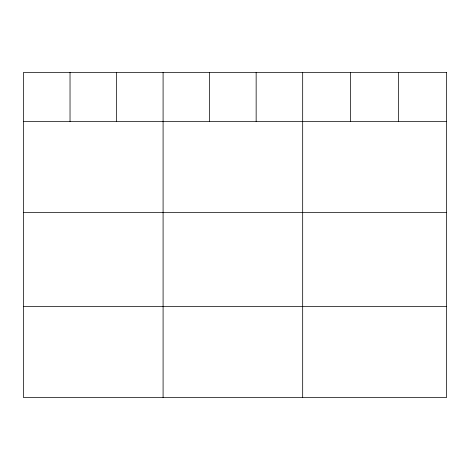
<?xml version="1.0" encoding="UTF-8"?>
<svg xmlns="http://www.w3.org/2000/svg" width="470" height="470" viewBox="0 0 470 470"><rect width="100%" height="100%" fill="white"/><g stroke="black" fill="none" stroke-linecap="round" stroke-linejoin="round"><path stroke-width="0.7" d="M23.5 121.495L446.5 121.495M23.5 212.605L446.5 212.605M23.5 306.469L446.5 306.469M398.56 72.421L398.56 121.495M350.62 72.421L350.62 121.495M302.68 72.421L302.68 397.579M256.15 72.421L256.15 121.495M209.62 72.421L209.62 121.495M163.09 72.421L163.09 397.579M116.56 72.421L116.56 121.495M70.03 72.421L70.03 121.495M446.5 72.421L23.5 72.421L23.5 397.579L446.5 397.579L446.5 72.421"/></g></svg>
